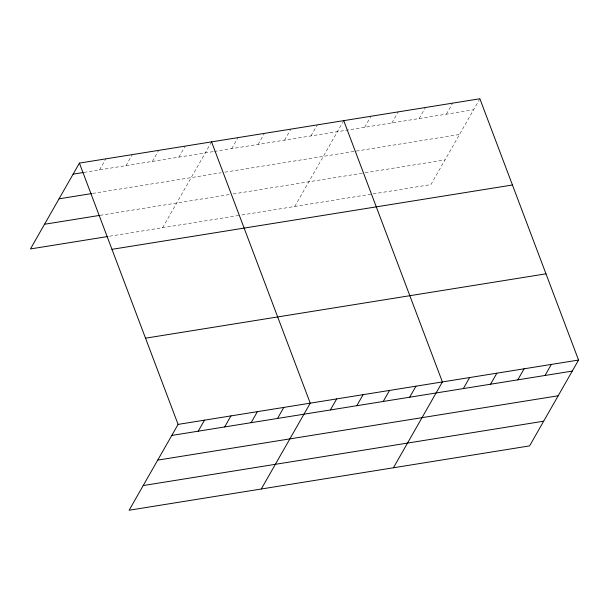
<?xml version="1.0" encoding="UTF-8"?>
<svg xmlns="http://www.w3.org/2000/svg" width="609" height="609" viewBox="0 0 609 609"><rect width="100%" height="100%" fill="white"/><g stroke="black" fill="none" stroke-linecap="round" stroke-linejoin="round"><path stroke-width="0.46" stroke-dasharray="3.04 2.28" d="M99.549 169.888L105.844 158.858M125.979 165.648L132.275 154.61M152.41 161.4L158.705 150.362M178.84 157.152L185.136 146.122M162.603 227.705L211.567 141.874M231.702 148.657L237.997 137.626M258.132 144.409L264.428 133.379M284.563 140.161L290.858 129.131M310.993 135.921L317.289 124.883M294.756 206.474L343.72 120.635M364.654 127.296L370.95 116.266M391.884 122.919L398.179 111.889M419.114 118.542L425.409 107.511M446.351 114.172L452.639 103.134M479.877 98.765L430.913 184.596L372.693 193.951M84.05 172.377L213.47 151.588M214.383 151.443L473.581 109.795M92.758 193.403L221.265 172.758M224.911 172.172L459.498 134.482M100.127 215.32L229.547 194.53M233.194 193.944L363.299 173.04M365.179 172.735L444.996 159.916M109.742 236.201L240.075 215.259M241.895 214.969L371.756 194.104"/><path stroke-width="0.91" d="M79.406 163.105L178.087 424.404L129.123 510.235L529.594 445.895L578.55 360.056L479.877 98.765L79.406 163.105L30.45 248.944L107.922 236.49M198.222 431.187L204.517 420.157M224.652 426.947L230.948 415.909M251.083 422.699L257.379 411.661M277.514 418.452L283.809 407.413M261.276 489.004L310.24 403.173L211.567 141.874M330.375 409.956L336.67 398.925M356.805 405.708L363.101 394.678M383.236 401.46L389.532 390.43M409.667 397.22L415.962 386.182M393.429 467.773L442.393 381.934L343.72 120.635M463.327 388.595L469.623 377.565M490.565 384.218L496.853 373.188M517.795 379.841L524.09 368.81M545.025 375.471L551.32 364.433M73.118 174.136L83.144 172.53M59.035 198.823L91.845 193.548M44.533 224.257L99.214 215.472M111.972 249.332L512.435 184.991M145.521 338.178L545.984 273.829M178.087 424.404L578.55 360.056M171.791 435.435L572.254 371.094M157.716 460.122L558.179 395.781M143.206 485.556L543.67 421.207"/></g></svg>
